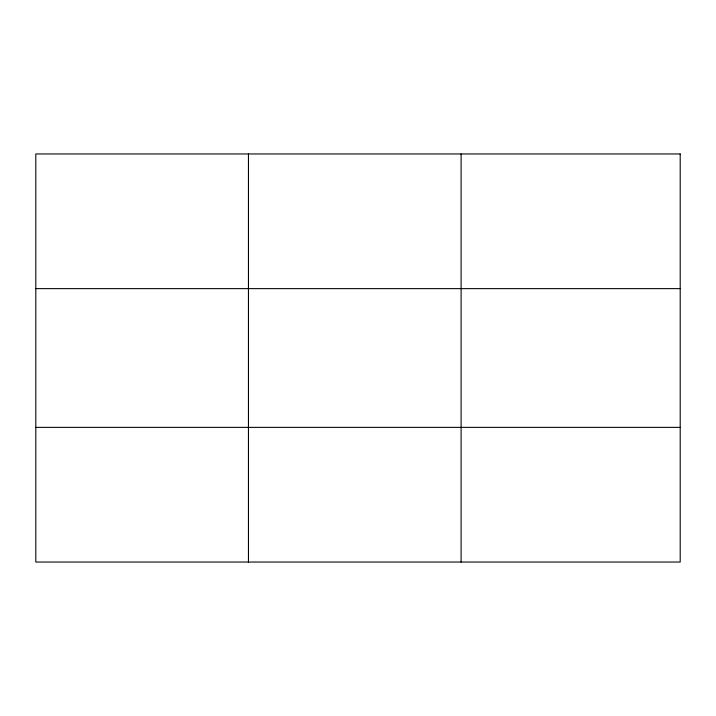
<?xml version="1.0" encoding="UTF-8"?>
<svg xmlns="http://www.w3.org/2000/svg" width="716" height="716" viewBox="0 0 716 716"><rect width="100%" height="100%" fill="white"/><g stroke="black" fill="none" stroke-linecap="round" stroke-linejoin="round"><path stroke-width="1.07" d="M461.104 562.042L461.104 153.958M35.8 288.629L680.2 288.629M35.8 427.371L680.2 427.371M248.452 153.958L248.452 562.042M680.2 153.958L680.2 562.042L35.8 562.042L35.8 153.958L680.2 153.958"/></g></svg>
